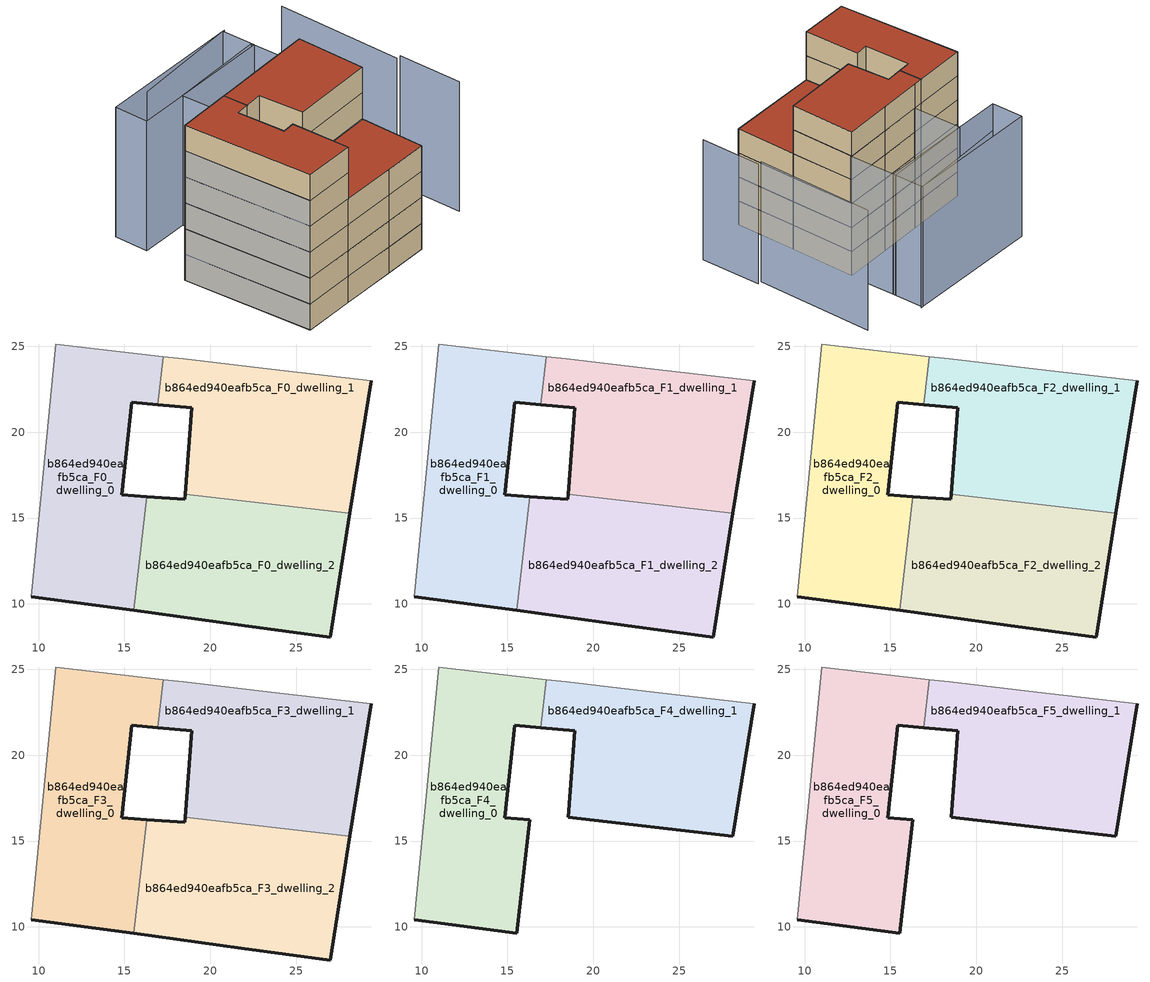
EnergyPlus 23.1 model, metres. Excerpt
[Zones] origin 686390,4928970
b864ed940eafb5ca_F0_dwelling_0
 floor ground (EU_floor_Construction): 15.54,9.62 16.32,16.25 14.86,16.35 15.42,21.76 16.94,21.61 17.27,24.41 10.99,25.14 9.59,10.42 z0
 wall outside (EU_wall_Construction): 16.94,21.61 15.42,21.76 14.86,16.35 16.32,16.25 / 15.54,9.62 9.59,10.42 z0:3
 wall adiabatic (EU_wall_Construction): 9.59,10.42 10.99,25.14 17.27,24.41 z0:3
 wall to b864ed940eafb5ca_F0_dwelling_1 (EU_wall_Construction): 17.27,24.41 16.94,21.61 z0:3
 wall to b864ed940eafb5ca_F0_dwelling_2 (EU_wall_Construction): 16.32,16.25 15.54,9.62 z0:3
b864ed940eafb5ca_F0_dwelling_1
 floor ground (EU_floor_Construction): 28.14,15.28 29.37,23 23.55,23.68 18.44,24.27 17.27,24.41 16.94,21.61 18.92,21.42 18.54,16.4 z0
 wall outside (EU_wall_Construction): 29.37,23 28.14,15.28 / 18.54,16.4 18.92,21.42 16.94,21.61 z0:3
 wall adiabatic (EU_wall_Construction): 17.27,24.41 18.44,24.27 23.55,23.68 29.37,23 z0:3
 wall to b864ed940eafb5ca_F0_dwelling_2 (EU_wall_Construction): 28.14,15.28 18.54,16.4 z0:3
b864ed940eafb5ca_F0_dwelling_2
 floor ground (EU_floor_Construction): 26.99,8.07 28.14,15.28 18.54,16.4 18.52,16.09 16.32,16.25 15.54,9.62 21.82,8.77 z0
 wall outside (EU_wall_Construction): 16.32,16.25 18.52,16.09 18.54,16.4 / 28.14,15.28 26.99,8.07 21.82,8.77 15.54,9.62 z0:3
b864ed940eafb5ca_F1_dwelling_0
 floor to b864ed940eafb5ca_F0_dwelling_0 (EU_floor_Construction): 15.54,9.62 16.32,16.25 14.86,16.35 15.42,21.76 16.94,21.61 17.27,24.41 10.99,25.14 9.59,10.42 z3
 wall outside (EU_wall_Construction): 16.94,21.61 15.42,21.76 14.86,16.35 16.32,16.25 / 15.54,9.62 9.59,10.42 z3:6
 wall adiabatic (EU_wall_Construction): 9.59,10.42 10.99,25.14 17.27,24.41 z3:6
 wall to b864ed940eafb5ca_F1_dwelling_1 (EU_wall_Construction): 17.27,24.41 16.94,21.61 z3:6
 wall to b864ed940eafb5ca_F1_dwelling_2 (EU_wall_Construction): 16.32,16.25 15.54,9.62 z3:6
b864ed940eafb5ca_F1_dwelling_1
 floor to b864ed940eafb5ca_F0_dwelling_1 (EU_floor_Construction): 28.14,15.28 29.37,23 23.55,23.68 18.44,24.27 17.27,24.41 16.94,21.61 18.92,21.42 18.54,16.4 z3
 wall outside (EU_wall_Construction): 29.37,23 28.14,15.28 / 18.54,16.4 18.92,21.42 16.94,21.61 z3:6
 wall adiabatic (EU_wall_Construction): 17.27,24.41 18.44,24.27 23.55,23.68 29.37,23 z3:6
 wall to b864ed940eafb5ca_F1_dwelling_2 (EU_wall_Construction): 28.14,15.28 18.54,16.4 z3:6
b864ed940eafb5ca_F1_dwelling_2
 floor to b864ed940eafb5ca_F0_dwelling_2 (EU_floor_Construction): 26.99,8.07 28.14,15.28 18.54,16.4 18.52,16.09 16.32,16.25 15.54,9.62 21.82,8.77 z3
 wall outside (EU_wall_Construction): 16.32,16.25 18.52,16.09 18.54,16.4 / 28.14,15.28 26.99,8.07 21.82,8.77 15.54,9.62 z3:6
b864ed940eafb5ca_F2_dwelling_0
 floor to b864ed940eafb5ca_F1_dwelling_0 (EU_floor_Construction): 15.54,9.62 16.32,16.25 14.86,16.35 15.42,21.76 16.94,21.61 17.27,24.41 10.99,25.14 9.59,10.42 z6
 wall outside (EU_wall_Construction): 16.94,21.61 15.42,21.76 14.86,16.35 16.32,16.25 / 15.54,9.62 9.59,10.42 z6:9
 wall adiabatic (EU_wall_Construction): 9.59,10.42 10.99,25.14 17.27,24.41 z6:9
 wall to b864ed940eafb5ca_F2_dwelling_1 (EU_wall_Construction): 17.27,24.41 16.94,21.61 z6:9
 wall to b864ed940eafb5ca_F2_dwelling_2 (EU_wall_Construction): 16.32,16.25 15.54,9.62 z6:9
b864ed940eafb5ca_F2_dwelling_1
 floor to b864ed940eafb5ca_F1_dwelling_1 (EU_floor_Construction): 28.14,15.28 29.37,23 23.55,23.68 18.44,24.27 17.27,24.41 16.94,21.61 18.92,21.42 18.54,16.4 z6
 wall outside (EU_wall_Construction): 29.37,23 28.14,15.28 / 18.54,16.4 18.92,21.42 16.94,21.61 z6:9
 wall adiabatic (EU_wall_Construction): 17.27,24.41 18.44,24.27 23.55,23.68 29.37,23 z6:9
 wall to b864ed940eafb5ca_F2_dwelling_2 (EU_wall_Construction): 28.14,15.28 18.54,16.4 z6:9
b864ed940eafb5ca_F2_dwelling_2
 floor to b864ed940eafb5ca_F1_dwelling_2 (EU_floor_Construction): 26.99,8.07 28.14,15.28 18.54,16.4 18.52,16.09 16.32,16.25 15.54,9.62 21.82,8.77 z6
 wall outside (EU_wall_Construction): 16.32,16.25 18.52,16.09 18.54,16.4 / 28.14,15.28 26.99,8.07 21.82,8.77 15.54,9.62 z6:9
b864ed940eafb5ca_F3_dwelling_0
 floor to b864ed940eafb5ca_F2_dwelling_0 (EU_floor_Construction): 15.54,9.62 16.32,16.25 14.86,16.35 15.42,21.76 16.94,21.61 17.27,24.41 10.99,25.14 9.59,10.42 z9
 wall outside (EU_wall_Construction): 16.94,21.61 15.42,21.76 14.86,16.35 16.32,16.25 / 15.54,9.62 9.59,10.42 z9:12
 wall adiabatic (EU_wall_Construction): 9.59,10.42 10.99,25.14 17.27,24.41 z9:12
 wall to b864ed940eafb5ca_F3_dwelling_1 (EU_wall_Construction): 17.27,24.41 16.94,21.61 z9:12
 wall to b864ed940eafb5ca_F3_dwelling_2 (EU_wall_Construction): 16.32,16.25 15.54,9.62 z9:12
b864ed940eafb5ca_F3_dwelling_1
 floor to b864ed940eafb5ca_F2_dwelling_1 (EU_floor_Construction): 28.14,15.28 29.37,23 23.55,23.68 18.44,24.27 17.27,24.41 16.94,21.61 18.92,21.42 18.54,16.4 z9
 wall outside (EU_wall_Construction): 29.37,23 28.14,15.28 / 18.54,16.4 18.92,21.42 16.94,21.61 z9:12
 wall adiabatic (EU_wall_Construction): 17.27,24.41 18.44,24.27 23.55,23.68 29.37,23 z9:12
 wall to b864ed940eafb5ca_F3_dwelling_2 (EU_wall_Construction): 28.14,15.28 18.54,16.4 z9:12
b864ed940eafb5ca_F3_dwelling_2
 floor to b864ed940eafb5ca_F2_dwelling_2 (EU_floor_Construction): 26.99,8.07 28.14,15.28 18.54,16.4 18.52,16.09 16.32,16.25 15.54,9.62 21.82,8.77 z9
 wall outside (EU_wall_Construction): 16.32,16.25 18.52,16.09 18.54,16.4 / 28.14,15.28 26.99,8.07 21.82,8.77 15.54,9.62 z9:12
 roof outside (EU_roof_Construction): 28.14,15.28 26.99,8.07 21.82,8.77 15.54,9.62 16.32,16.25 18.52,16.09 18.54,16.4 z12
b864ed940eafb5ca_F4_dwelling_0
 floor to b864ed940eafb5ca_F3_dwelling_0 (EU_floor_Construction): 15.54,9.62 16.32,16.25 14.86,16.35 15.42,21.76 16.94,21.61 17.27,24.41 10.99,25.14 9.59,10.42 z12
 wall outside (EU_wall_Construction): 16.94,21.61 15.42,21.76 14.86,16.35 16.32,16.25 15.54,9.62 9.59,10.42 z12:15
 wall adiabatic (EU_wall_Construction): 9.59,10.42 10.99,25.14 17.27,24.41 z12:15
 wall to b864ed940eafb5ca_F4_dwelling_1 (EU_wall_Construction): 17.27,24.41 16.94,21.61 z12:15
b864ed940eafb5ca_F4_dwelling_1
 floor to b864ed940eafb5ca_F3_dwelling_1 (EU_floor_Construction): 28.14,15.28 29.37,23 23.55,23.68 18.44,24.27 17.27,24.41 16.94,21.61 18.92,21.42 18.54,16.4 z12
 wall outside (EU_wall_Construction): 29.37,23 28.14,15.28 18.54,16.4 18.92,21.42 16.94,21.61 z12:15
 wall adiabatic (EU_wall_Construction): 17.27,24.41 18.44,24.27 23.55,23.68 29.37,23 z12:15
b864ed940eafb5ca_F5_dwelling_0
 floor to b864ed940eafb5ca_F4_dwelling_0 (EU_floor_Construction): 15.54,9.62 16.32,16.25 14.86,16.35 15.42,21.76 16.94,21.61 17.27,24.41 10.99,25.14 9.59,10.42 z15
 wall outside (EU_wall_Construction): 16.94,21.61 15.42,21.76 14.86,16.35 16.32,16.25 15.54,9.62 9.59,10.42 z15:18
 wall adiabatic (EU_wall_Construction): 9.59,10.42 10.99,25.14 17.27,24.41 z15:18
 wall to b864ed940eafb5ca_F5_dwelling_1 (EU_wall_Construction): 17.27,24.41 16.94,21.61 z15:18
 roof outside (EU_roof_Construction): 17.27,24.41 16.94,21.61 15.42,21.76 14.86,16.35 16.32,16.25 15.54,9.62 9.59,10.42 10.99,25.14 z18
b864ed940eafb5ca_F5_dwelling_1
 floor to b864ed940eafb5ca_F4_dwelling_1 (EU_floor_Construction): 28.14,15.28 29.37,23 23.55,23.68 18.44,24.27 17.27,24.41 16.94,21.61 18.92,21.42 18.54,16.4 z15
 wall outside (EU_wall_Construction): 29.37,23 28.14,15.28 18.54,16.4 18.92,21.42 16.94,21.61 z15:18
 wall adiabatic (EU_wall_Construction): 17.27,24.41 18.44,24.27 23.55,23.68 29.37,23 z15:18
 roof outside (EU_roof_Construction): 29.37,23 28.14,15.28 18.54,16.4 18.92,21.42 16.94,21.61 17.27,24.41 18.44,24.27 23.55,23.68 z18
shading: 34.44,8.15 35.49,15.33 / 10.99,25.14 9.59,10.42 / 34.99,15.41 37.27,29.44 / 30.92,32.2 18.04,33.37 / 18.44,24.27 19.14,30.09 / 19.14,30.09 30.19,28.76 / 30.19,28.76 29.49,22.94 / 29.49,22.94 18.44,24.27 / 14.17,34.64 30.7,32.21 / 30.7,32.21 30.15,28.44 / 30.15,28.44 13.61,30.87 / 13.61,30.87 14.17,34.64 z0:15
[Building]
EU S2 Campaign: North Axis=0; Terrain=City; Solar Distribution=FullExterior
[Site:Location]
Bologna: Latitude=44.5; Longitude=11.25; Time Zone=1; Elevation=37
[SizingPeriod:WeatherFileDays]
AnnualSizingPeriod: Begin Month=1; Begin Day of Month=1; End Month=12; End Day of Month=31; Day of Week for Start Day=Monday; Use Weather File Daylight Saving Period=No; Use Weather File Rain and Snow Indicators=No
[MATERIAL]
EU_InternalMass_Material: Roughness=MediumRough; Thickness=0.1; Conductivity=1; Density=1800; Specific Heat=900; Thermal Absorptance=0.9; Solar Absorptance=0.7; Visible Absorptance=0.7
[MATERIAL:NOMASS] Roughness=MediumRough; Thermal Absorptance=0.9; Solar Absorptance=0.7; Visible Absorptance=0.7
Name | Thermal Resistance
EU_wall_NoMass | 0.905828
EU_roof_NoMass | 0.37593
EU_floor_NoMass | 0.67114
[CONSTRUCTION]
EU_wall_Construction: EU_wall_NoMass
EU_roof_Construction: EU_roof_NoMass
EU_floor_Construction: EU_floor_NoMass
EU_InternalMass_Construction: EU_InternalMass_Material
[ZONE] Type=1; Multiplier=1; Ceiling Height=autocalculate; Floor Area=autocalculate; Part of Total Floor Area=Yes
Name | Volume
b864ed940eafb5ca_F0_dwelling_0; b864ed940eafb5ca_F1_dwelling_0; b864ed940eafb5ca_F2_dwelling_0; b864ed940eafb5ca_F3_dwelling_0; b864ed940eafb5ca_F4_dwelling_0; b864ed940eafb5ca_F5_dwelling_0 | 250.061
b864ed940eafb5ca_F0_dwelling_1 | 250.088
b864ed940eafb5ca_F1_dwelling_1; b864ed940eafb5ca_F2_dwelling_1; b864ed940eafb5ca_F3_dwelling_1; b864ed940eafb5ca_F4_dwelling_1; b864ed940eafb5ca_F5_dwelling_1 | 250.085
b864ed940eafb5ca_F0_dwelling_2 | 250.05
b864ed940eafb5ca_F1_dwelling_2; b864ed940eafb5ca_F2_dwelling_2; b864ed940eafb5ca_F3_dwelling_2 | 250.051
[INTERNALMASS] Construction=EU_InternalMass_Construction
Name | Zone or ZoneList | Surface Area
b864ed940eafb5ca_F0_dwelling_0_EU_InternalMass | b864ed940eafb5ca_F0_dwelling_0 | 83.3536
b864ed940eafb5ca_F0_dwelling_1_EU_InternalMass | b864ed940eafb5ca_F0_dwelling_1 | 83.3622
b864ed940eafb5ca_F0_dwelling_2_EU_InternalMass | b864ed940eafb5ca_F0_dwelling_2 | 83.3504
b864ed940eafb5ca_F1_dwelling_0_EU_InternalMass | b864ed940eafb5ca_F1_dwelling_0 | 83.3536
b864ed940eafb5ca_F1_dwelling_1_EU_InternalMass | b864ed940eafb5ca_F1_dwelling_1 | 83.3622
b864ed940eafb5ca_F1_dwelling_2_EU_InternalMass | b864ed940eafb5ca_F1_dwelling_2 | 83.3504
b864ed940eafb5ca_F2_dwelling_0_EU_InternalMass | b864ed940eafb5ca_F2_dwelling_0 | 83.3536
b864ed940eafb5ca_F2_dwelling_1_EU_InternalMass | b864ed940eafb5ca_F2_dwelling_1 | 83.3622
b864ed940eafb5ca_F2_dwelling_2_EU_InternalMass | b864ed940eafb5ca_F2_dwelling_2 | 83.3504
b864ed940eafb5ca_F3_dwelling_0_EU_InternalMass | b864ed940eafb5ca_F3_dwelling_0 | 83.3536
b864ed940eafb5ca_F3_dwelling_1_EU_InternalMass | b864ed940eafb5ca_F3_dwelling_1 | 83.3622
b864ed940eafb5ca_F3_dwelling_2_EU_InternalMass | b864ed940eafb5ca_F3_dwelling_2 | 83.3504
b864ed940eafb5ca_F4_dwelling_0_EU_InternalMass | b864ed940eafb5ca_F4_dwelling_0 | 125.032
b864ed940eafb5ca_F4_dwelling_1_EU_InternalMass | b864ed940eafb5ca_F4_dwelling_1 | 125.024
b864ed940eafb5ca_F5_dwelling_0_EU_InternalMass | b864ed940eafb5ca_F5_dwelling_0 | 125.032
b864ed940eafb5ca_F5_dwelling_1_EU_InternalMass | b864ed940eafb5ca_F5_dwelling_1 | 125.024
[OTHEREQUIPMENT] Fuel Type=Electricity; Design Level Calculation Method=Watts/Area; Power per Zone Floor Area=1; Fraction Latent=0; Fraction Radiant=0; Fraction Lost=0; Carbon Dioxide Generation Rate=0; EndUse Subcategory=EU_Step8_InternalGains
Name | Zone or ZoneList or Space or SpaceList | Schedule
EU_Step8_InternalGain_b864ed940eafb5ca_F0_dwelling_0_f000 | b864ed940eafb5ca_F0_dwelling_0 | EU_Step8_GainSchedule_b864ed940eafb5ca_F0_dwelling_0_f000
EU_Step8_InternalGain_b864ed940eafb5ca_F0_dwelling_1_f000 | b864ed940eafb5ca_F0_dwelling_1 | EU_Step8_GainSchedule_b864ed940eafb5ca_F0_dwelling_1_f000
EU_Step8_InternalGain_b864ed940eafb5ca_F0_dwelling_2_f000 | b864ed940eafb5ca_F0_dwelling_2 | EU_Step8_GainSchedule_b864ed940eafb5ca_F0_dwelling_2_f000
EU_Step8_InternalGain_b864ed940eafb5ca_F1_dwelling_0_f000 | b864ed940eafb5ca_F1_dwelling_0 | EU_Step8_GainSchedule_b864ed940eafb5ca_F1_dwelling_0_f000
EU_Step8_InternalGain_b864ed940eafb5ca_F1_dwelling_1_f000 | b864ed940eafb5ca_F1_dwelling_1 | EU_Step8_GainSchedule_b864ed940eafb5ca_F1_dwelling_1_f000
EU_Step8_InternalGain_b864ed940eafb5ca_F1_dwelling_2_f000 | b864ed940eafb5ca_F1_dwelling_2 | EU_Step8_GainSchedule_b864ed940eafb5ca_F1_dwelling_2_f000
EU_Step8_InternalGain_b864ed940eafb5ca_F2_dwelling_0_f000 | b864ed940eafb5ca_F2_dwelling_0 | EU_Step8_GainSchedule_b864ed940eafb5ca_F2_dwelling_0_f000
EU_Step8_InternalGain_b864ed940eafb5ca_F2_dwelling_1_f000 | b864ed940eafb5ca_F2_dwelling_1 | EU_Step8_GainSchedule_b864ed940eafb5ca_F2_dwelling_1_f000
EU_Step8_InternalGain_b864ed940eafb5ca_F2_dwelling_2_f000 | b864ed940eafb5ca_F2_dwelling_2 | EU_Step8_GainSchedule_b864ed940eafb5ca_F2_dwelling_2_f000
EU_Step8_InternalGain_b864ed940eafb5ca_F3_dwelling_0_f000 | b864ed940eafb5ca_F3_dwelling_0 | EU_Step8_GainSchedule_b864ed940eafb5ca_F3_dwelling_0_f000
EU_Step8_InternalGain_b864ed940eafb5ca_F3_dwelling_1_f000 | b864ed940eafb5ca_F3_dwelling_1 | EU_Step8_GainSchedule_b864ed940eafb5ca_F3_dwelling_1_f000
EU_Step8_InternalGain_b864ed940eafb5ca_F3_dwelling_2_f000 | b864ed940eafb5ca_F3_dwelling_2 | EU_Step8_GainSchedule_b864ed940eafb5ca_F3_dwelling_2_f000
EU_Step8_InternalGain_b864ed940eafb5ca_F4_dwelling_0_f000 | b864ed940eafb5ca_F4_dwelling_0 | EU_Step8_GainSchedule_b864ed940eafb5ca_F4_dwelling_0_f000
EU_Step8_InternalGain_b864ed940eafb5ca_F4_dwelling_1_f000 | b864ed940eafb5ca_F4_dwelling_1 | EU_Step8_GainSchedule_b864ed940eafb5ca_F4_dwelling_1_f000
EU_Step8_InternalGain_b864ed940eafb5ca_F5_dwelling_0_f000 | b864ed940eafb5ca_F5_dwelling_0 | EU_Step8_GainSchedule_b864ed940eafb5ca_F5_dwelling_0_f000
EU_Step8_InternalGain_b864ed940eafb5ca_F5_dwelling_1_f000 | b864ed940eafb5ca_F5_dwelling_1 | EU_Step8_GainSchedule_b864ed940eafb5ca_F5_dwelling_1_f000
[ZONEVENTILATION:DESIGNFLOWRATE] Schedule=EU_AlwaysOn; Design Flow Rate Calculation Method=AirChanges/Hour; Air Changes per Hour=0.73129; Ventilation Type=Natural; Fan Pressure Rise=0; Fan Total Efficiency=1; Constant Term Coefficient=1; Temperature Term Coefficient=0; Velocity Term Coefficient=0; Velocity Squared Term Coefficient=0; Minimum Indoor Temperature=-100; Maximum Indoor Temperature=100; Delta Temperature=-100; Minimum Outdoor Temperature=-100; Maximum Outdoor Temperature=100; Maximum Wind Speed=40
Name | Zone or ZoneList or Space or SpaceList
EU_ConstantAir_b864ed940eafb5ca_F0_dwelling_0 | b864ed940eafb5ca_F0_dwelling_0
EU_ConstantAir_b864ed940eafb5ca_F0_dwelling_1 | b864ed940eafb5ca_F0_dwelling_1
EU_ConstantAir_b864ed940eafb5ca_F0_dwelling_2 | b864ed940eafb5ca_F0_dwelling_2
EU_ConstantAir_b864ed940eafb5ca_F1_dwelling_0 | b864ed940eafb5ca_F1_dwelling_0
EU_ConstantAir_b864ed940eafb5ca_F1_dwelling_1 | b864ed940eafb5ca_F1_dwelling_1
EU_ConstantAir_b864ed940eafb5ca_F1_dwelling_2 | b864ed940eafb5ca_F1_dwelling_2
EU_ConstantAir_b864ed940eafb5ca_F2_dwelling_0 | b864ed940eafb5ca_F2_dwelling_0
EU_ConstantAir_b864ed940eafb5ca_F2_dwelling_1 | b864ed940eafb5ca_F2_dwelling_1
EU_ConstantAir_b864ed940eafb5ca_F2_dwelling_2 | b864ed940eafb5ca_F2_dwelling_2
EU_ConstantAir_b864ed940eafb5ca_F3_dwelling_0 | b864ed940eafb5ca_F3_dwelling_0
EU_ConstantAir_b864ed940eafb5ca_F3_dwelling_1 | b864ed940eafb5ca_F3_dwelling_1
EU_ConstantAir_b864ed940eafb5ca_F3_dwelling_2 | b864ed940eafb5ca_F3_dwelling_2
EU_ConstantAir_b864ed940eafb5ca_F4_dwelling_0 | b864ed940eafb5ca_F4_dwelling_0
EU_ConstantAir_b864ed940eafb5ca_F4_dwelling_1 | b864ed940eafb5ca_F4_dwelling_1
EU_ConstantAir_b864ed940eafb5ca_F5_dwelling_0 | b864ed940eafb5ca_F5_dwelling_0
EU_ConstantAir_b864ed940eafb5ca_F5_dwelling_1 | b864ed940eafb5ca_F5_dwelling_1
[HVACTEMPLATE:THERMOSTAT] Constant Heating Setpoint=20; Constant Cooling Setpoint=50
EU_HeatOnly_b864ed940eafb5ca_F0_dwelling_0; EU_HeatOnly_b864ed940eafb5ca_F0_dwelling_1; EU_HeatOnly_b864ed940eafb5ca_F0_dwelling_2; EU_HeatOnly_b864ed940eafb5ca_F1_dwelling_0; EU_HeatOnly_b864ed940eafb5ca_F1_dwelling_1; EU_HeatOnly_b864ed940eafb5ca_F1_dwelling_2; EU_HeatOnly_b864ed940eafb5ca_F2_dwelling_0; EU_HeatOnly_b864ed940eafb5ca_F2_dwelling_1; EU_HeatOnly_b864ed940eafb5ca_F2_dwelling_2; EU_HeatOnly_b864ed940eafb5ca_F3_dwelling_0; EU_HeatOnly_b864ed940eafb5ca_F3_dwelling_1; EU_HeatOnly_b864ed940eafb5ca_F3_dwelling_2; EU_HeatOnly_b864ed940eafb5ca_F4_dwelling_0; EU_HeatOnly_b864ed940eafb5ca_F4_dwelling_1; EU_HeatOnly_b864ed940eafb5ca_F5_dwelling_0; EU_HeatOnly_b864ed940eafb5ca_F5_dwelling_1
[HVACTEMPLATE:ZONE:IDEALLOADSAIRSYSTEM] System Availability Schedule=EU_AlwaysOn; Maximum Heating Supply Air Temperature=50; Minimum Cooling Supply Air Temperature=13; Maximum Heating Supply Air Humidity Ratio=0.0156; Minimum Cooling Supply Air Humidity Ratio=0.0077; Heating Limit=NoLimit; Cooling Limit=NoLimit; Heating Availability Schedule=EU_AlwaysOn; Cooling Availability Schedule=EU_CoolingOff; Dehumidification Control Type=ConstantSensibleHeatRatio; Cooling Sensible Heat Ratio=0.7; Dehumidification Setpoint=60; Humidification Control Type=None; Humidification Setpoint=30; Outdoor Air Method=None; Outdoor Air Flow Rate per Person=0.00944; Outdoor Air Flow Rate per Zone Floor Area=0; Outdoor Air Flow Rate per Zone=0; Demand Controlled Ventilation Type=None; Outdoor Air Economizer Type=NoEconomizer; Heat Recovery Type=None; Sensible Heat Recovery Effectiveness=0.7; Latent Heat Recovery Effectiveness=0.65
Name | Template Thermostat
b864ed940eafb5ca_F0_dwelling_0 | EU_HeatOnly_b864ed940eafb5ca_F0_dwelling_0
b864ed940eafb5ca_F0_dwelling_1 | EU_HeatOnly_b864ed940eafb5ca_F0_dwelling_1
b864ed940eafb5ca_F0_dwelling_2 | EU_HeatOnly_b864ed940eafb5ca_F0_dwelling_2
b864ed940eafb5ca_F1_dwelling_0 | EU_HeatOnly_b864ed940eafb5ca_F1_dwelling_0
b864ed940eafb5ca_F1_dwelling_1 | EU_HeatOnly_b864ed940eafb5ca_F1_dwelling_1
b864ed940eafb5ca_F1_dwelling_2 | EU_HeatOnly_b864ed940eafb5ca_F1_dwelling_2
b864ed940eafb5ca_F2_dwelling_0 | EU_HeatOnly_b864ed940eafb5ca_F2_dwelling_0
b864ed940eafb5ca_F2_dwelling_1 | EU_HeatOnly_b864ed940eafb5ca_F2_dwelling_1
b864ed940eafb5ca_F2_dwelling_2 | EU_HeatOnly_b864ed940eafb5ca_F2_dwelling_2
b864ed940eafb5ca_F3_dwelling_0 | EU_HeatOnly_b864ed940eafb5ca_F3_dwelling_0
b864ed940eafb5ca_F3_dwelling_1 | EU_HeatOnly_b864ed940eafb5ca_F3_dwelling_1
b864ed940eafb5ca_F3_dwelling_2 | EU_HeatOnly_b864ed940eafb5ca_F3_dwelling_2
b864ed940eafb5ca_F4_dwelling_0 | EU_HeatOnly_b864ed940eafb5ca_F4_dwelling_0
b864ed940eafb5ca_F4_dwelling_1 | EU_HeatOnly_b864ed940eafb5ca_F4_dwelling_1
b864ed940eafb5ca_F5_dwelling_0 | EU_HeatOnly_b864ed940eafb5ca_F5_dwelling_0
b864ed940eafb5ca_F5_dwelling_1 | EU_HeatOnly_b864ed940eafb5ca_F5_dwelling_1
[SIZING:ZONE] Zone Cooling Design Supply Air Temperature Input Method=SupplyAirTemperature; Zone Cooling Design Supply Air Temperature=13; Zone Heating Design Supply Air Temperature Input Method=SupplyAirTemperature; Zone Heating Design Supply Air Temperature=50; Zone Cooling Design Supply Air Humidity Ratio=0.008; Zone Heating Design Supply Air Humidity Ratio=0.008; Cooling Design Air Flow Method=DesignDay; Cooling Design Air Flow Rate=0; Cooling Minimum Air Flow per Zone Floor Area=0.000762; Cooling Minimum Air Flow=0; Cooling Minimum Air Flow Fraction=0.2; Heating Design Air Flow Method=DesignDay; Heating Design Air Flow Rate=0; Heating Maximum Air Flow per Zone Floor Area=0.002032; Heating Maximum Air Flow=0.141576; Heating Maximum Air Flow Fraction=0.3; Account for Dedicated Outdoor Air System=No; Dedicated Outdoor Air System Control Strategy=NeutralSupplyAir; Dedicated Outdoor Air Low Setpoint Temperature for Design=autosize; Dedicated Outdoor Air High Setpoint Temperature for Design=autosize; Zone Load Sizing Method=Sensible Load Only No Latent Load; Zone Latent Cooling Design Supply Air Humidity Ratio Input Method=HumidityRatioDifference; Zone Cooling Design Supply Air Humidity Ratio Difference=0.005; Zone Latent Heating Design Supply Air Humidity Ratio Input Method=HumidityRatioDifference; Zone Humidification Design Supply Air Humidity Ratio Difference=0.005
b864ed940eafb5ca_F0_dwelling_0; b864ed940eafb5ca_F0_dwelling_1; b864ed940eafb5ca_F0_dwelling_2; b864ed940eafb5ca_F1_dwelling_0; b864ed940eafb5ca_F1_dwelling_1; b864ed940eafb5ca_F1_dwelling_2; b864ed940eafb5ca_F2_dwelling_0; b864ed940eafb5ca_F2_dwelling_1; b864ed940eafb5ca_F2_dwelling_2; b864ed940eafb5ca_F3_dwelling_0; b864ed940eafb5ca_F3_dwelling_1; b864ed940eafb5ca_F3_dwelling_2; b864ed940eafb5ca_F4_dwelling_0; b864ed940eafb5ca_F4_dwelling_1; b864ed940eafb5ca_F5_dwelling_0; b864ed940eafb5ca_F5_dwelling_1
[SCHEDULE:CONSTANT]
Name | Hourly Value
EU_AlwaysOn | 1
EU_CoolingOff | 0
[SCHEDULE:FILE] Column Number=1; Rows to Skip at Top=0; Number of Hours of Data=8760; Column Separator=Comma; Interpolate to Timestep=No; Minutes per Item=60; Adjust Schedule for Daylight Savings=Yes
Name | File
EU_Step8_GainSchedule_b864ed940eafb5ca_F0_dwelling_0_f000 | ../../schedules/b864ed940eafb5ca/b864ed940eafb5ca_F0_dwelling_0_f000_gain.csv
EU_Step8_GainSchedule_b864ed940eafb5ca_F0_dwelling_1_f000 | ../../schedules/b864ed940eafb5ca/b864ed940eafb5ca_F0_dwelling_1_f000_gain.csv
EU_Step8_GainSchedule_b864ed940eafb5ca_F0_dwelling_2_f000 | ../../schedules/b864ed940eafb5ca/b864ed940eafb5ca_F0_dwelling_2_f000_gain.csv
EU_Step8_GainSchedule_b864ed940eafb5ca_F1_dwelling_0_f000 | ../../schedules/b864ed940eafb5ca/b864ed940eafb5ca_F1_dwelling_0_f000_gain.csv
EU_Step8_GainSchedule_b864ed940eafb5ca_F1_dwelling_1_f000 | ../../schedules/b864ed940eafb5ca/b864ed940eafb5ca_F1_dwelling_1_f000_gain.csv
EU_Step8_GainSchedule_b864ed940eafb5ca_F1_dwelling_2_f000 | ../../schedules/b864ed940eafb5ca/b864ed940eafb5ca_F1_dwelling_2_f000_gain.csv
EU_Step8_GainSchedule_b864ed940eafb5ca_F2_dwelling_0_f000 | ../../schedules/b864ed940eafb5ca/b864ed940eafb5ca_F2_dwelling_0_f000_gain.csv
EU_Step8_GainSchedule_b864ed940eafb5ca_F2_dwelling_1_f000 | ../../schedules/b864ed940eafb5ca/b864ed940eafb5ca_F2_dwelling_1_f000_gain.csv
EU_Step8_GainSchedule_b864ed940eafb5ca_F2_dwelling_2_f000 | ../../schedules/b864ed940eafb5ca/b864ed940eafb5ca_F2_dwelling_2_f000_gain.csv
EU_Step8_GainSchedule_b864ed940eafb5ca_F3_dwelling_0_f000 | ../../schedules/b864ed940eafb5ca/b864ed940eafb5ca_F3_dwelling_0_f000_gain.csv
EU_Step8_GainSchedule_b864ed940eafb5ca_F3_dwelling_1_f000 | ../../schedules/b864ed940eafb5ca/b864ed940eafb5ca_F3_dwelling_1_f000_gain.csv
EU_Step8_GainSchedule_b864ed940eafb5ca_F3_dwelling_2_f000 | ../../schedules/b864ed940eafb5ca/b864ed940eafb5ca_F3_dwelling_2_f000_gain.csv
EU_Step8_GainSchedule_b864ed940eafb5ca_F4_dwelling_0_f000 | ../../schedules/b864ed940eafb5ca/b864ed940eafb5ca_F4_dwelling_0_f000_gain.csv
EU_Step8_GainSchedule_b864ed940eafb5ca_F4_dwelling_1_f000 | ../../schedules/b864ed940eafb5ca/b864ed940eafb5ca_F4_dwelling_1_f000_gain.csv
EU_Step8_GainSchedule_b864ed940eafb5ca_F5_dwelling_0_f000 | ../../schedules/b864ed940eafb5ca/b864ed940eafb5ca_F5_dwelling_0_f000_gain.csv
EU_Step8_GainSchedule_b864ed940eafb5ca_F5_dwelling_1_f000 | ../../schedules/b864ed940eafb5ca/b864ed940eafb5ca_F5_dwelling_1_f000_gain.csv
